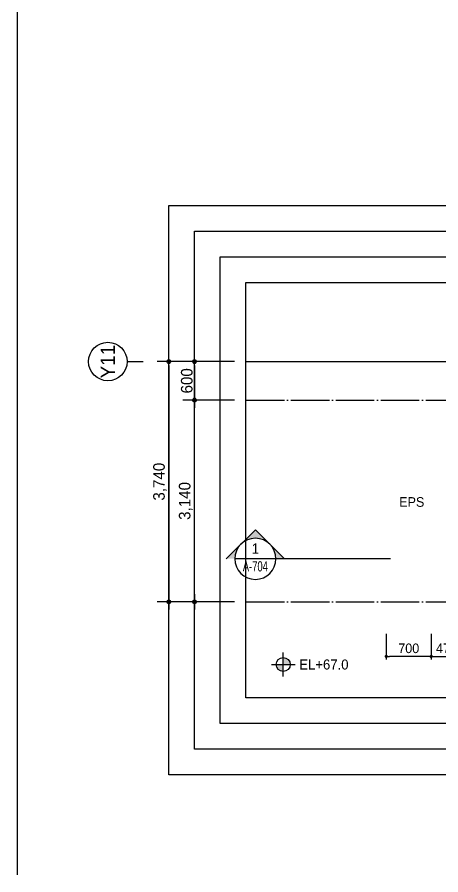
# Model space of a CAD drawing. Header units: millimetres. Extents: x 252711992 to 505989238, y 504776675 to 1009617600.
# Drawn here: x 252814092 to 252820690, y 504804712 to 504818065 of the extents above; entities that cross this region are included whole.
import ezdxf
from ezdxf.enums import TextEntityAlignment as Align
from ezdxf.xclip import XClip

# ---------------------------------------------------------------- set-up
doc = ezdxf.new("R2010")
doc.units = ezdxf.units.MM
doc.header["$XCLIPFRAME"] = 0
doc.linetypes.add('CEN', pattern=[35, 30, -2, 1, -2])
for name, color, linetype in [('$ZCDB_AUDIT_GENERATED_600D18', 7, 'Continuous'), ('0KD DIM', 7, 'Continuous'), ('4A.TEC CEN', 1, 'CEN'), ('4A.TEC TEXT 1', 3, 'Continuous'), ('4A.TEC TEXT 2', 3, 'Continuous'), ('4A.TEC 심볼', 7, 'Continuous'), ('SYM', 1, 'Continuous'), ('TEXT', 7, 'Continuous')]:
    doc.layers.add(name, color=color, linetype=linetype)
doc.layers.add('DEFPOINT', color=135, linetype='Continuous', plot=False)
doc.styles.add('GHS', font='malgun.ttf')
doc.styles.add('SAMOO', font='')
doc.styles.add('나눔고딕', font='')
doc.styles.add('돋움', font='')
doc.styles.add('돋음체', font='')
doc.styles.add('울릉도L', font='')
doc.styles.get('SAMOO').set_extended_font_data('Dotum')
doc.styles.get('나눔고딕').set_extended_font_data('Dotum')
doc.styles.get('돋움').set_extended_font_data('Dotum')
doc.styles.get('돋음체').set_extended_font_data('Dotum')
doc.styles.get('울릉도L').set_extended_font_data('Dotum')
doc.dimstyles.new('DIM_600(외부치수)', dxfattribs={"dimscale": 400, "dimtxt": 3.3, "dimasz": 1, "dimexe": 2, "dimexo": 2, "dimgap": 1, "dimtad": 1, "dimdec": 0, "dimdsep": 46, "dimlunit": 6, "dimtxsty": '나눔고딕', "dimblk1": 'DIMDOT', "dimblk2": 'DIMDOT', "dimsah": 1, "dimcen": 2.5, "dimdle": 1.5, "dimclrd": 8, "dimclre": 8, "dimclrt": 3, "dimadec": 0, "dimazin": 0, "dimtfac": 1, "dimtdec": 0, "dimtix": 1, "dimtmove": 2, "dimatfit": 3, "dimldrblk": 'DIMDOT', "dimfxl": 1, "dimtvp": 1, "dimtolj": 1, "dimtzin": 0, "dimarcsym": 0})
doc.dimstyles.new('KD DIM 1', dxfattribs={"dimscale": 50, "dimtxt": 3, "dimasz": 1, "dimexe": 1, "dimexo": 1, "dimgap": 1, "dimtad": 1, "dimdec": 0, "dimzin": 0, "dimdsep": 46, "dimlunit": 6, "dimtxsty": '돋음체', "dimblk": 'DOT', "dimcen": 3, "dimdle": 1, "dimclrd": 256, "dimclre": 256, "dimclrt": 3, "dimazin": 0, "dimtfac": 1, "dimtdec": 0, "dimtix": 1, "dimtmove": 2, "dimatfit": 3, "dimldrblk": 'OBLIQUE', "dimfxl": 1, "dimtvp": 0.8333, "dimtolj": 1, "dimtzin": 0, "dimarcsym": 0})

# ---------------------------------------------------------------- blocks, each defined once
blk = doc.blocks.new('ccs122')
at = {"layer": '4A.TEC 심볼'}
blk.add_line((0, 8), (0, 3), dxfattribs=at)
blk.add_circle((0, 14), 6, dxfattribs=at)
at = {"layer": '4A.TEC TEXT 2', "color": 3, "style": 'GHS'}
blk.add_attdef('NO', text='', height=4.5, dxfattribs=at).set_placement((-0.01, 14.02), align=Align.MIDDLE_CENTER)
blk = doc.blocks.new('DIMDOT')
at = {"color": 0}
blk.add_line((-2, 0), (2, 0), dxfattribs=at)
for radius in [0.5, 0.25]:
    blk.add_circle((0, 0), radius, dxfattribs=at)
blk = doc.blocks.new('*D134')
at = {"layer": '$ZCDB_AUDIT_GENERATED_600D18', "color": 8, "lineweight": -2, "transparency": 16777216}
for p, q in [((252817474, 504812703), (252816274, 504812703)), ((252816454, 504812643), (252816454, 504809023)), ((252817474, 504808963), (252816274, 504808963))]:
    blk.add_line(p, q, dxfattribs=at)
at = {"layer": 'Defpoints', "color": 0, "transparency": 16777216}
for p in [(252817654, 504812703, 0), (252816454, 504808963), (252817654, 504808963, 0)]:
    blk.add_point(p, dxfattribs=at)
at = {"layer": '$ZCDB_AUDIT_GENERATED_600D18', "color": 8, "lineweight": -2, "transparency": 16777216, "xscale": 60, "yscale": 60, "zscale": 60}
for p, rotation in [((252816454, 504812703), 90), ((252816454, 504808963), 270)]:
    blk.add_blockref('DIMDOT', p, dxfattribs=dict(at, rotation=rotation))
at = {"layer": '$ZCDB_AUDIT_GENERATED_600D18', "color": 3, "transparency": 16777216, "insert": (252816317, 504810833), "char_height": 180, "attachment_point": 5, "rotation": 90, "style": '나눔고딕'}
blk.add_mtext('\\A1;3,740', dxfattribs=at)
blk = doc.blocks.new('*D135')
at = {"layer": '$ZCDB_AUDIT_GENERATED_600D18', "color": 8, "lineweight": -2, "transparency": 16777216}
for p, q in [((252817474, 504812703), (252816674, 504812703)), ((252816854, 504812643), (252816854, 504812163)), ((252817474, 504812103), (252816674, 504812103))]:
    blk.add_line(p, q, dxfattribs=at)
at = {"layer": 'Defpoints', "color": 0, "transparency": 16777216}
for p in [(252817654, 504812703, 0), (252816854, 504812103), (252817654, 504812103, 0)]:
    blk.add_point(p, dxfattribs=at)
at = {"layer": '$ZCDB_AUDIT_GENERATED_600D18', "color": 8, "lineweight": -2, "transparency": 16777216, "xscale": 60, "yscale": 60, "zscale": 60}
for p, rotation in [((252816854, 504812703), 90), ((252816854, 504812103), 270)]:
    blk.add_blockref('DIMDOT', p, dxfattribs=dict(at, rotation=rotation))
at = {"layer": '$ZCDB_AUDIT_GENERATED_600D18', "color": 3, "transparency": 16777216, "insert": (252816734, 504812403), "char_height": 180, "attachment_point": 5, "rotation": 90, "style": '나눔고딕'}
blk.add_mtext('\\A1;600', dxfattribs=at)
blk = doc.blocks.new('*D136')
at = {"layer": '$ZCDB_AUDIT_GENERATED_600D18', "color": 8, "lineweight": -2, "transparency": 16777216}
for p, q in [((252817474, 504812103), (252816674, 504812103)), ((252816854, 504809023), (252816854, 504812043)), ((252817474, 504808963), (252816674, 504808963))]:
    blk.add_line(p, q, dxfattribs=at)
at = {"layer": 'Defpoints', "color": 0, "transparency": 16777216}
for p in [(252816854, 504812103), (252817654, 504812103, 0), (252817654, 504808963, 0)]:
    blk.add_point(p, dxfattribs=at)
at = {"layer": '$ZCDB_AUDIT_GENERATED_600D18', "color": 8, "lineweight": -2, "transparency": 16777216, "xscale": 60, "yscale": 60, "zscale": 60}
for p, rotation in [((252816854, 504812103), 90), ((252816854, 504808963), 270)]:
    blk.add_blockref('DIMDOT', p, dxfattribs=dict(at, rotation=rotation))
at = {"layer": '$ZCDB_AUDIT_GENERATED_600D18', "color": 3, "transparency": 16777216, "insert": (252816717, 504810533), "char_height": 180, "attachment_point": 5, "rotation": 90, "style": '나눔고딕'}
blk.add_mtext('\\A1;3,140', dxfattribs=at)
blk = doc.blocks.new('dwgFD3B')
at = {"layer": '4A.TEC CEN', "color": 250, "ltscale": 500}
blk.add_line((49194.51, -103936.83, -3333.33), (358000, -103936.83, -3333.33), dxfattribs=at)
blk = doc.blocks.new('단면기호1')
at = {"layer": 'SYM'}
h = blk.add_hatch(color=256, dxfattribs=at)
h.paths.add_polyline_path([(4.24, 4.24, -0.198912), (6, 0), (8.49, 0)])
h.paths.add_polyline_path([(0, 8.49), (-4.24, 4.24, -0.414214), (4.24, 4.24)])
h.paths.add_polyline_path([(-4.24, 4.24), (-8.49, 0), (-6, 0, -0.198912)])
for p in [(-8.49, 0), (8.49, 0)]:
    blk.add_line(p, (0, 8.49), dxfattribs=at)
blk.add_circle((0, 0), 6, dxfattribs=at)
blk = doc.blocks.new('_Dot')
at = {"color": 0, "linetype": 'ByBlock', "lineweight": -2}
blk.add_line((-0.5, 0), (-1, 0), dxfattribs=at)
at = {"color": 0, "linetype": 'ByBlock', "const_width": 0.5}
blk.add_lwpolyline([(-0.25, 0, 1), (0.25, 0, 1)], format="xyb", close=True, dxfattribs=at)
blk = doc.blocks.new('*D620')
at = {"layer": '0KD DIM', "lineweight": -2, "transparency": 16777216}
for p, q in [((252820540, 504808463), (252820540, 504808063)), ((252821015, 504808463), (252821015, 504808063)), ((252820590, 504808113), (252820965, 504808113))]:
    blk.add_line(p, q, dxfattribs=at)
at = {"layer": 'Defpoints', "color": 0, "transparency": 16777216}
for p in [(252820540, 504808513, 0), (252821015, 504808513, 0), (252821015, 504808113)]:
    blk.add_point(p, dxfattribs=at)
at = {"layer": '0KD DIM', "lineweight": -2, "transparency": 16777216, "xscale": 50, "yscale": 50, "zscale": 50, "rotation": 180}
blk.add_blockref('_Dot', (252820540, 504808113), dxfattribs=at)
at = {"layer": '0KD DIM', "lineweight": -2, "transparency": 16777216, "xscale": 50, "yscale": 50, "zscale": 50}
blk.add_blockref('_Dot', (252821015, 504808113), dxfattribs=at)
at = {"layer": '0KD DIM', "color": 3, "transparency": 16777216, "insert": (252820778, 504808238), "char_height": 150, "attachment_point": 5, "style": '돋음체'}
blk.add_mtext('\\A1;475', dxfattribs=at)
blk = doc.blocks.new('_OBLIQUE')
at = {"color": 0, "linetype": 'ByBlock'}
blk.add_line((-0.5, -0.5), (0.5, 0.5), dxfattribs=at)
blk = doc.blocks.new('*D621')
at = {"layer": '0KD DIM', "lineweight": -2, "transparency": 16777216}
for p, q in [((252819840, 504808463), (252819840, 504808063)), ((252820540, 504808463), (252820540, 504808063)), ((252820490, 504808113), (252819890, 504808113))]:
    blk.add_line(p, q, dxfattribs=at)
at = {"layer": 'Defpoints', "color": 0, "transparency": 16777216}
for p in [(252819840, 504808513, 0), (252820540, 504808513, 0), (252819840, 504808113)]:
    blk.add_point(p, dxfattribs=at)
at = {"layer": '0KD DIM', "lineweight": -2, "transparency": 16777216, "xscale": 50, "yscale": 50, "zscale": 50, "rotation": 180}
blk.add_blockref('_Dot', (252819840, 504808113), dxfattribs=at)
at = {"layer": '0KD DIM', "lineweight": -2, "transparency": 16777216, "xscale": 50, "yscale": 50, "zscale": 50}
blk.add_blockref('_Dot', (252820540, 504808113), dxfattribs=at)
at = {"layer": '0KD DIM', "color": 3, "transparency": 16777216, "insert": (252820190, 504808238), "char_height": 150, "attachment_point": 5, "style": '돋음체'}
blk.add_mtext('\\A1;700', dxfattribs=at)
blk = doc.blocks.new('FL-LEVEL1')
at = {"layer": '4A.TEC 심볼', "linetype": 'ByBlock'}
h = blk.add_hatch(color=256, dxfattribs=at)
h.paths.add_polyline_path([(295, 175), (295, 0), (470, 0, 0.414214)])
h.paths.add_polyline_path([(295, 0), (120, 0, 0.414214), (295, -175)])
for p, q in [((295, -295), (295, 295)), ((0, 0), (590, 0))]:
    blk.add_line(p, q, dxfattribs=at)
blk.add_circle((295, 0), 175, dxfattribs=at)
at = {"layer": '4A.TEC TEXT 2', "color": 3, "linetype": 'ByBlock', "style": 'SAMOO'}
blk.add_attdef('FL', text='', height=250, dxfattribs=at).set_placement((695, 0), align=Align.MIDDLE_LEFT)

msp = doc.modelspace()

# ---------------------------------------------------------------- linework, layer by layer
at = {"layer": '4A.TEC CEN', "ltscale": 20}
for p, q in [((252817654.04, 504812103.18), (252829429.04, 504812103.18)), ((252817654.04, 504808963.18), (252829429.04, 504808963.18))]:
    msp.add_line(p, q, dxfattribs=at)
at = {"layer": 'DEFPOINT'}
msp.add_line((252814091.54, 504831962.29, 3333.33), (252814091.54, 504804712.29, 3333.33), dxfattribs=at)
at = {"layer": 'DEFPOINT', "elevation": 3333.33}
for points in [[(252816454.04, 504815132.16), (252830629.04, 504815132.16), (252830629.04, 504806267.16), (252816454.04, 504806267.16)], [(252816854.04, 504814732.16), (252830229.04, 504814732.16), (252830229.04, 504806667.16), (252816854.04, 504806667.16)], [(252817254.04, 504814332.16), (252829829.04, 504814332.16), (252829829.04, 504807067.16), (252817254.04, 504807067.16)], [(252817654.04, 504813932.16), (252829429.04, 504813932.16), (252829429.04, 504807467.16), (252817654.04, 504807467.16)]]:
    msp.add_lwpolyline(points, close=True, dxfattribs=at)
at = {"layer": 'SYM'}
msp.add_line((252819904.09, 504809632.12), (252818121.66, 504809632.12), dxfattribs=at)
msp.add_lwpolyline([(252818121.66, 504809632.12), (252817481.2, 504809632.12)], dxfattribs=at)

# ---------------------------------------------------------------- block references
ref = msp.add_blockref('dwgFD3B', (252618447.67, 504916640.01, -1666.22))
XClip(ref).set_block_clipping_path([(199206.3709577918, -109172.850899756), (210981.3709591925, -102707.850900948)])
at = {"layer": '4A.TEC 심볼'}
ref = msp.add_blockref('ccs122', (252816204.04, 504812703.18, -4999.55), dxfattribs=dict(at, xscale=49.99999977496833, yscale=49.99999977496833, zscale=49.99999977496833, rotation=90))
ref.add_attrib('NO', 'Y11', dxfattribs={"layer": '0', "color": 3, "height": 225, "rotation": 90, "style": '울릉도L'}).set_placement((252815503.15, 504812702.87, -4999.55), align=Align.MIDDLE_CENTER)
at = {"layer": '4A.TEC 심볼', "color": 3, "linetype": 'ByBlock'}
ref = msp.add_blockref('FL-LEVEL1', (252818050.85, 504807986.82), dxfattribs=dict(at, xscale=0.6250000000000405, yscale=0.6250000000000405, zscale=0.6250000000000405))
ref.add_attrib('FL', 'EL+67.0', dxfattribs={"layer": '4A.TEC TEXT 1', "color": 3, "linetype": 'ByBlock', "height": 156.25, "style": 'SAMOO'}).set_placement((252818485.23, 504807986.82), align=Align.MIDDLE_LEFT)
at = {"layer": 'SYM', "xscale": -53.37150118498497, "yscale": 53.37150118498497, "zscale": 53.37150118498497, "rotation": 359.9999999999999}
msp.add_blockref('단면기호1', (252817801.43, 504809632.12), dxfattribs=at)

# ---------------------------------------------------------------- texts
at = {"layer": 'TEXT', "style": '돋움'}
msp.add_text('EPS', height=150, dxfattribs=at).set_placement((252820237.1, 504810517.03), align=Align.MIDDLE_CENTER)
msp.add_text('1', height=160.11, dxfattribs=at).set_placement((252817801.43, 504809710.9), align=Align.CENTER)
at = {"layer": 'TEXT', "style": '돋움', "width": 0.7}
msp.add_text('A-704', height=160.115, dxfattribs=at).set_placement((252817801.43, 504809435.21), align=Align.CENTER)

# ---------------------------------------------------------------- dimensions: what is measured, and where the dimension line sits
at = {"layer": '$ZCDB_AUDIT_GENERATED_600D18'}
for base, p1, p2, angle, picture, middle in [((252816454.04, 504808963.18, -4999.55), (252817654.04, 504812703.18, -4999.55), (252817654.04, 504808963.18, -4999.55), 270, '*D134', (252816316.58, 504810833.18, -4999.55)), ((252816854.04, 504812103.18, -4999.55), (252817654.04, 504812703.18, -4999.55), (252817654.04, 504812103.18, -4999.55), 270, '*D135', (252816733.92, 504812403.18, -4999.55)), ((252816854.04, 504812103.18, -4999.55), (252817654.04, 504808963.18, -4999.55), (252817654.04, 504812103.18, -4999.55), 90, '*D136', (252816716.58, 504810533.18, -4999.55))]:
    dim = msp.add_linear_dim(base=base, p1=p1, p2=p2, angle=angle, dimstyle='DIM_600(외부치수)', override={"dimscale": 300, "dimtxt": 0.6, "dimasz": 0.2, "dimexe": 0.6, "dimexo": 0.6, "dimgap": 0.1, "dimdec": 1, "dimblk1": 'DIMDOT', "dimblk2": 'DIMDOT', "dimdle": 0.5}, dxfattribs=at)
    dim.commit()
    dim.dimension.update_dxf_attribs({"geometry": picture, "text_midpoint": middle})
at = {"layer": '0KD DIM'}
dim = msp.add_linear_dim(base=(252819840.3, 504808113.18), p1=(252820540.3, 504808513.18, 0), p2=(252819840.3, 504808513.18, 0), angle=180, dimstyle='KD DIM 1', dxfattribs=at)
dim.commit()
dim.dimension.update_dxf_attribs({"geometry": '*D621', "text_midpoint": (252820190.3, 504808238.28)})
dim = msp.add_linear_dim(base=(252821015.3, 504808113.18), p1=(252820540.3, 504808513.18, 0), p2=(252821015.3, 504808513.18, 0), dimstyle='KD DIM 1', dxfattribs=at)
dim.commit()
dim.dimension.update_dxf_attribs({"geometry": '*D620', "text_midpoint": (252820777.8, 504808238.28)})

doc.saveas('drawing.dxf')
